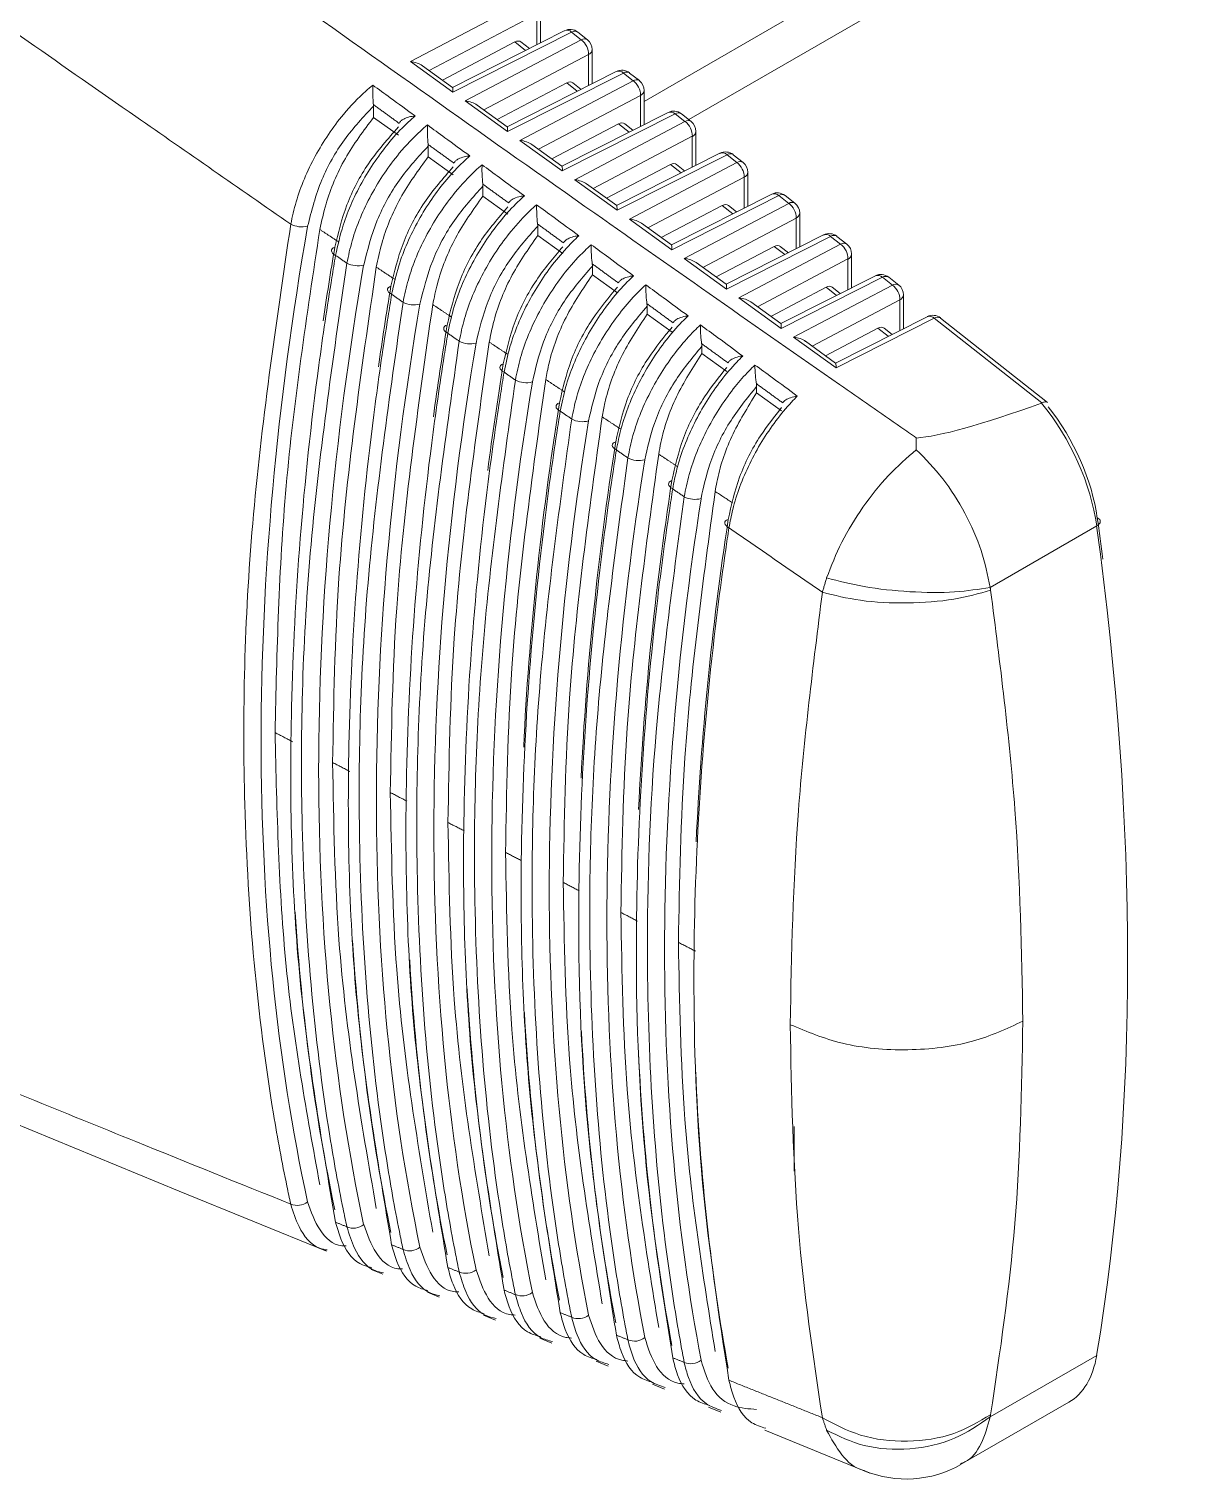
# Model space of a CAD drawing. Extents: x 11 to 120, y 2 to 94.
# Drawn here: x 25.1 to 26.034, y 13.323 to 14.484 of the extents above; entities that cross this region are included whole.
import ezdxf

# ---------------------------------------------------------------- set-up
doc = ezdxf.new("R2010")
doc.units = 0
doc.header["$MEASUREMENT"] = 0
doc.linetypes.add('SLD-Solid', pattern=[0])
doc.layers.add('OBJECT', color=7, linetype='CONTINUOUS')

msp = doc.modelspace()

# ---------------------------------------------------------------- linework, layer by layer
at = {"layer": 'OBJECT', "color": 7, "linetype": 'SLD-Solid', "lineweight": 15}
for p, q in [((25.5924, 14.4265), (28.2023, 15.9332)), ((25.6282, 14.4119), (28.1783, 15.884)), ((25.4052, 14.4583), (25.5005, 14.5085)), ((25.5064, 14.4967), (25.4202, 14.4512)), ((25.5064, 14.4718), (25.5064, 14.4967)), ((25.5093, 14.4733), (25.5093, 14.5007)), ((25.5285, 14.483), (25.4389, 14.4377)), ((25.5343, 14.4819), (25.4392, 14.4338)), ((25.5421, 14.4758), (25.5343, 14.4819)), ((25.547, 14.4758), (25.5392, 14.482)), ((25.4888, 14.4741), (25.4309, 14.4435)), ((25.4491, 14.4268), (25.5421, 14.4758)), ((25.4974, 14.4673), (25.4888, 14.4741)), ((25.5005, 14.4688), (25.4938, 14.4741)), ((25.5508, 14.4406), (25.5508, 14.468)), ((25.4392, 14.4338), (25.4052, 14.4583)), ((25.4389, 14.4377), (25.4148, 14.455)), ((25.548, 14.4639), (25.464, 14.4197)), ((25.548, 14.4391), (25.548, 14.4639)), ((25.5701, 14.4503), (25.4827, 14.4062)), ((25.5758, 14.4492), (25.4831, 14.4023)), ((25.5836, 14.443), (25.5758, 14.4492)), ((25.5886, 14.4431), (25.5808, 14.4492)), ((25.5304, 14.4413), (25.4747, 14.412)), ((25.4929, 14.3952), (25.5836, 14.443)), ((25.5389, 14.4346), (25.5304, 14.4413)), ((25.542, 14.4361), (25.5353, 14.4414)), ((25.5924, 14.4079), (25.5924, 14.4352)), ((25.3757, 14.4137), (25.3757, 14.4227)), ((25.4831, 14.4023), (25.4491, 14.4268)), ((25.4828, 14.4061), (25.4586, 14.4235)), ((25.5895, 14.4312), (25.5078, 14.3881)), ((25.5895, 14.4065), (25.5895, 14.4312)), ((25.3956, 14.3994), (25.3757, 14.4137)), ((25.5719, 14.4086), (25.5185, 14.3804)), ((25.6116, 14.4176), (25.5266, 14.3746)), ((25.6173, 14.4165), (25.5269, 14.3708)), ((25.5368, 14.3637), (25.6251, 14.4103)), ((25.5804, 14.4019), (25.5719, 14.4086)), ((25.5835, 14.4034), (25.5769, 14.4086)), ((25.6251, 14.4103), (25.6173, 14.4165)), ((25.6301, 14.4104), (25.6223, 14.4165)), ((25.631, 14.3985), (25.5517, 14.3566)), ((25.631, 14.3738), (25.631, 14.3985)), ((25.6339, 14.3752), (25.6339, 14.4025)), ((25.4195, 14.3822), (25.4195, 14.3907)), ((25.5269, 14.3708), (25.4929, 14.3952)), ((25.5266, 14.3746), (25.5025, 14.392)), ((25.4395, 14.3678), (25.4195, 14.3822)), ((25.6135, 14.3759), (25.5624, 14.3489)), ((25.6531, 14.3849), (25.5704, 14.3431)), ((25.6588, 14.3838), (25.5708, 14.3393)), ((25.5806, 14.3322), (25.6667, 14.3776)), ((25.622, 14.3692), (25.6135, 14.3759)), ((25.625, 14.3707), (25.6184, 14.3759)), ((25.6667, 14.3776), (25.6588, 14.3838)), ((25.6717, 14.3776), (25.6638, 14.3838)), ((25.5708, 14.3393), (25.5368, 14.3637)), ((25.6726, 14.3657), (25.5955, 14.3251)), ((25.6726, 14.3411), (25.6726, 14.3657)), ((25.6755, 14.3425), (25.6755, 14.3698)), ((25.4633, 14.3507), (25.4633, 14.3587)), ((25.4833, 14.3363), (25.4633, 14.3507)), ((25.5705, 14.3431), (25.5463, 14.3605)), ((25.6946, 14.3522), (25.6143, 14.3116)), ((25.7003, 14.3511), (25.6146, 14.3077)), ((25.7082, 14.3448), (25.7003, 14.3511)), ((25.7132, 14.3449), (25.7053, 14.3511)), ((25.655, 14.3431), (25.6062, 14.3174)), ((25.6244, 14.3007), (25.7082, 14.3448)), ((25.6635, 14.3365), (25.655, 14.3431)), ((25.6665, 14.338), (25.66, 14.3432)), ((25.6146, 14.3077), (25.5806, 14.3322)), ((25.6143, 14.3116), (25.5902, 14.3289)), ((25.7141, 14.333), (25.6394, 14.2936)), ((25.7141, 14.3084), (25.7141, 14.333)), ((25.717, 14.3099), (25.717, 14.337)), ((25.5072, 14.3191), (25.5072, 14.3267)), ((25.5272, 14.3048), (25.5072, 14.3191)), ((25.7361, 14.3195), (25.6581, 14.2801)), ((25.7418, 14.3184), (25.6584, 14.2762)), ((25.7498, 14.3121), (25.7418, 14.3184)), ((25.7547, 14.3122), (25.7468, 14.3184)), ((25.6966, 14.3104), (25.6501, 14.2859)), ((25.6683, 14.2691), (25.7498, 14.3121)), ((25.705, 14.3038), (25.6966, 14.3104)), ((25.708, 14.3053), (25.7015, 14.3104)), ((25.7586, 14.2772), (25.7586, 14.3043)), ((25.551, 14.2876), (25.551, 14.2946)), ((25.6584, 14.2762), (25.6244, 14.3007)), ((25.6581, 14.28), (25.634, 14.2974)), ((25.7557, 14.3003), (25.6832, 14.262)), ((25.7557, 14.2757), (25.7557, 14.3003)), ((25.571, 14.2733), (25.551, 14.2876)), ((25.7776, 14.2868), (25.702, 14.2486)), ((25.7833, 14.2857), (25.7023, 14.2447)), ((25.7913, 14.2794), (25.7833, 14.2857)), ((25.7963, 14.2794), (25.7883, 14.2857)), ((25.7023, 14.2447), (25.6683, 14.2691)), ((25.7381, 14.2777), (25.6939, 14.2543)), ((25.7121, 14.2376), (25.7913, 14.2794)), ((25.7465, 14.2711), (25.7381, 14.2777)), ((25.7495, 14.2726), (25.7431, 14.2777)), ((25.8001, 14.2445), (25.8001, 14.2716)), ((25.5949, 14.2561), (25.5949, 14.2625)), ((25.702, 14.2485), (25.6778, 14.2659)), ((25.7972, 14.2675), (25.727, 14.2305)), ((25.7972, 14.243), (25.7972, 14.2675)), ((25.6148, 14.2417), (25.5949, 14.2561)), ((25.8191, 14.2541), (25.7458, 14.217)), ((25.8248, 14.253), (25.7461, 14.2132)), ((25.8248, 14.253), (25.911, 14.1851)), ((25.9156, 14.1854), (25.8298, 14.253)), ((25.7461, 14.2132), (25.7121, 14.2376)), ((25.7458, 14.217), (25.7217, 14.2344)), ((25.7797, 14.2449), (25.7377, 14.2228)), ((25.788, 14.2384), (25.7797, 14.2449)), ((25.791, 14.2399), (25.7846, 14.245)), ((25.6387, 14.2246), (25.6387, 14.2304)), ((25.6587, 14.2102), (25.6387, 14.2246)), ((25.6825, 14.193), (25.6825, 14.1982)), ((25.7025, 14.1787), (25.6825, 14.193)), ((25.8696, 14.0373), (25.9549, 14.0865)), ((25.7127, 13.5698), (25.7127, 13.6057)), ((25.3737, 13.4913), (25.3832, 13.4874)), ((25.4188, 13.4729), (25.4283, 13.469)), ((25.4638, 13.4545), (25.4734, 13.4506)), ((25.5089, 13.4361), (25.5185, 13.4322)), ((25.8696, 13.3731), (25.9549, 13.4223)), ((25.554, 13.4177), (25.5636, 13.4138)), ((25.599, 13.3993), (25.6087, 13.3954)), ((25.6441, 13.3809), (25.6538, 13.377)), ((25.8459, 13.3349), (25.9325, 13.3849)), ((25.6892, 13.3625), (25.7733, 13.3282))]:
    msp.add_line(p, q, dxfattribs=at)
at = {"layer": 'OBJECT', "color": 7, "linetype": 'SLD-Solid', "lineweight": 15, "flags": 128}
for points in [[(25.3447, 14.3097), (25.3434, 14.3092), (25.3425, 14.3085), (25.342, 14.3077), (25.3419, 14.3068), (25.3422, 14.3059), (25.3429, 14.305), (25.3439, 14.304), (25.3453, 14.3032)], [(25.3896, 14.2786), (25.3884, 14.278), (25.3875, 14.2773), (25.387, 14.2765), (25.3869, 14.2756), (25.3872, 14.2747), (25.3878, 14.2738), (25.3889, 14.2729), (25.3902, 14.272)], [(25.4346, 14.2474), (25.4334, 14.2469), (25.4325, 14.2462), (25.432, 14.2454), (25.4319, 14.2445), (25.4321, 14.2435), (25.4328, 14.2426), (25.4338, 14.2417), (25.4352, 14.2408)], [(25.4796, 14.2163), (25.4784, 14.2157), (25.4775, 14.215), (25.477, 14.2142), (25.4768, 14.2133), (25.4771, 14.2124), (25.4778, 14.2114), (25.4788, 14.2105), (25.4802, 14.2097)], [(25.5246, 14.1851), (25.5234, 14.1846), (25.5225, 14.1839), (25.522, 14.183), (25.5219, 14.1821), (25.5221, 14.1812), (25.5228, 14.1803), (25.5238, 14.1793), (25.5252, 14.1785)], [(25.5697, 14.154), (25.5684, 14.1534), (25.5675, 14.1527), (25.567, 14.1519), (25.5669, 14.151), (25.5672, 14.1501), (25.5678, 14.1491), (25.5689, 14.1482), (25.5702, 14.1474)], [(25.6147, 14.1229), (25.6135, 14.1223), (25.6126, 14.1216), (25.6121, 14.1208), (25.6119, 14.1199), (25.6122, 14.1189), (25.6129, 14.118), (25.6139, 14.1171), (25.6153, 14.1162)], [(25.6598, 14.0918), (25.6585, 14.0912), (25.6576, 14.0905), (25.6571, 14.0897), (25.657, 14.0887), (25.6573, 14.0878), (25.658, 14.0868), (25.659, 14.0859), (25.6603, 14.0851)], [(25.9549, 14.0865), (25.9561, 14.0873), (25.957, 14.0881), (25.9576, 14.089), (25.9578, 14.0899), (25.9577, 14.0908), (25.9573, 14.0916), (25.9565, 14.0923), (25.9553, 14.0929)], [(25.0348, 13.6301), (25.2199, 13.554), (25.3381, 13.5058)]]:
    msp.add_lwpolyline(points, dxfattribs=at)
at = {"layer": 'OBJECT', "color": 7, "linetype": 'SLD-Solid', "lineweight": 15}
for centre, radius, start, end in [((25.5331, 14.4741), 0.01, 51.7639, 116.8224), ((25.5306, 14.4781), 0.00536, 45.9453, 112.1026), ((25.5368, 14.4781), 0.00458, 57.7608, 123.2651), ((25.5446, 14.472), 0.00458, 57.7608, 123.2651), ((25.5331, 14.4639), 0.0149, 359.9835, 52.9423), ((25.5408, 14.468), 0.01, 0, 51.7639), ((25.5459, 14.4684), 0.00492, 294.4019, 354.9494), ((25.5746, 14.4414), 0.01, 51.7639, 116.8224), ((25.5721, 14.4454), 0.00536, 45.9453, 112.1026), ((25.5783, 14.4454), 0.00458, 57.7608, 123.2651), ((25.5861, 14.4392), 0.00458, 57.7608, 123.2651), ((25.5824, 14.4352), 0.01, 0, 51.7639), ((25.5747, 14.4312), 0.0149, 359.9835, 52.9423), ((25.5875, 14.4357), 0.00492, 294.4019, 354.9494), ((25.6161, 14.4087), 0.01, 51.7639, 116.8224), ((25.6136, 14.4126), 0.00536, 45.9453, 112.1026), ((25.6198, 14.4127), 0.00458, 57.7608, 123.2651), ((25.6277, 14.4065), 0.00458, 57.7608, 123.2651), ((25.6162, 14.3985), 0.0149, 359.9835, 52.9423), ((25.6239, 14.4025), 0.01, 0, 51.7639), ((25.629, 14.4029), 0.00492, 294.4019, 354.9494), ((25.6576, 14.376), 0.01, 51.7639, 116.8224), ((25.6551, 14.3799), 0.00536, 45.9453, 112.1026), ((25.6613, 14.38), 0.00458, 57.7608, 123.2651), ((25.6692, 14.3737), 0.00458, 57.7608, 123.2651), ((25.6577, 14.3657), 0.0149, 359.9835, 52.9423), ((25.6655, 14.3698), 0.01, 0, 51.7639), ((25.6706, 14.3702), 0.00492, 294.4019, 354.9494), ((25.6991, 14.3433), 0.01, 51.7639, 116.8224), ((25.6966, 14.3472), 0.00536, 45.9453, 112.1026), ((25.7028, 14.3473), 0.00458, 57.7608, 123.2651), ((25.7108, 14.341), 0.00458, 57.7608, 123.2651), ((25.6993, 14.333), 0.0149, 359.9835, 52.9423), ((25.707, 14.337), 0.01, 0, 51.7639), ((25.3184, 14.3455), 0.0195, 242.4825, 283.3553), ((25.7121, 14.3375), 0.00492, 294.4019, 354.9494), ((25.7406, 14.3106), 0.01, 51.7639, 116.8224), ((25.7381, 14.3145), 0.00536, 45.9453, 112.1026), ((25.7443, 14.3146), 0.00458, 57.7608, 123.2651), ((25.7523, 14.3083), 0.00458, 57.7608, 123.2651), ((25.7408, 14.3003), 0.0149, 359.9835, 52.9423), ((25.7486, 14.3043), 0.01, 0, 51.7639), ((25.7537, 14.3047), 0.00492, 294.4019, 354.9494), ((25.3633, 14.3142), 0.0194, 242.5107, 283.58), ((25.7821, 14.2779), 0.01, 51.7639, 116.8224), ((25.7796, 14.2818), 0.00536, 45.9453, 112.1026), ((25.7858, 14.2818), 0.00458, 57.7608, 123.2651), ((25.7938, 14.2755), 0.00458, 57.7608, 123.2651), ((25.7824, 14.2675), 0.0149, 359.9835, 52.9423), ((25.7901, 14.2716), 0.01, 0, 51.7639), ((25.7952, 14.272), 0.00492, 294.4019, 354.9494), ((25.4082, 14.2829), 0.0194, 242.5392, 283.8047), ((25.8236, 14.2452), 0.01, 51.7639, 116.8224), ((25.8211, 14.2489), 0.00551, 46.9736, 111.0744), ((25.8273, 14.249), 0.00473, 58.9335, 122.0923), ((25.4532, 14.2516), 0.0193, 242.5678, 284.0295), ((25.4981, 14.2204), 0.0192, 242.5966, 284.2544), ((25.5431, 14.1891), 0.0191, 242.6256, 284.4794), ((25.5881, 14.1579), 0.019, 242.6548, 284.7044), ((25.6332, 14.1267), 0.0189, 242.6842, 284.9295), ((25.3146, 13.5557), 0.0132, 246.6366, 308.8031), ((25.3596, 13.5375), 0.0133, 246.6047, 308.6311), ((25.4046, 13.5194), 0.0133, 246.5725, 308.4584), ((25.4496, 13.5014), 0.0133, 246.5403, 308.285), ((25.4946, 13.4833), 0.0133, 246.5079, 308.1108), ((25.5397, 13.4652), 0.0134, 246.4753, 307.9358), ((25.5848, 13.4472), 0.0134, 246.4427, 307.7601), ((25.6299, 13.4291), 0.0134, 246.4098, 307.5836), ((25.8024, 13.4117), 0.0883, 247.7532, 299.7061)]:
    msp.add_arc(centre, radius, start, end, dxfattribs=at)
for centre, major_axis, ratio, start_param, end_param in [((25.4884, 14.4656), (0.00494, 0.00879), 0.568104, 6.194257, 7.004066), ((25.404, 14.4505), (0.0141, -0.001), 0.559485, 0.734923, 1.521949), ((25.438, 14.426), (0.0009, 0.0117), 0.071971, 5.452479, 6.239505), ((25.53, 14.4329), (0.00494, 0.00879), 0.568104, 6.194257, 7.004066), ((25.4478, 14.419), (0.0141, -0.001), 0.559485, 0.734923, 1.521949), ((25.5715, 14.4001), (0.00494, 0.00879), 0.568104, 6.194257, 7.004066), ((25.4818, 14.3945), (0.0009, 0.0117), 0.071971, 5.452479, 6.239505), ((25.4917, 14.3874), (0.0141, -0.001), 0.559485, 0.734923, 1.521949), ((25.5257, 14.363), (0.0009, 0.0117), 0.071971, 5.452479, 6.239505), ((25.6131, 14.3674), (0.00494, 0.00879), 0.568104, 6.194257, 7.004066), ((25.5355, 14.3559), (0.0141, -0.001), 0.559485, 0.734923, 1.521949), ((25.5695, 14.3315), (0.0009, 0.0117), 0.071971, 5.452479, 6.239505), ((25.6546, 14.3347), (0.00494, 0.00879), 0.568104, 6.194257, 7.004066), ((25.5794, 14.3244), (0.0141, -0.001), 0.559485, 0.734923, 1.521949), ((26.8674, 14.8121), (1.1233, 1.9121), 0.582398, 2.143158, 2.577949), ((26.863, 14.8163), (1.094, 1.9283), 0.572321, 2.13731, 2.167496), ((25.6134, 14.2999), (0.0009, 0.0117), 0.071971, 5.452479, 6.239505), ((25.6962, 14.3019), (0.00494, 0.00879), 0.568104, 6.194257, 7.004066), ((26.9112, 14.7868), (1.1217, 1.9093), 0.582398, 2.146521, 2.574586), ((25.6232, 14.2929), (0.0141, -0.001), 0.559485, 0.734923, 1.521949), ((26.9068, 14.791), (1.0924, 1.9255), 0.572321, 2.140675, 2.173857), ((25.6572, 14.2684), (0.0009, 0.0117), 0.071971, 5.452479, 6.239505), ((25.667, 14.2613), (0.0141, -0.001), 0.559485, 0.734923, 1.521949), ((25.7377, 14.2692), (0.00494, 0.00879), 0.568104, 6.194257, 7.004066), ((26.9551, 14.7615), (1.12, 1.9065), 0.582398, 2.149892, 2.571215), ((26.9507, 14.7657), (1.0908, 1.9226), 0.572321, 2.144048, 2.18183), ((25.701, 14.2369), (0.0009, 0.0117), 0.071971, 5.452479, 6.239505), ((25.7792, 14.2365), (0.00494, 0.00879), 0.568104, 6.194257, 7.004066), ((25.7109, 14.2298), (0.0141, -0.001), 0.559485, 0.734923, 1.521949), ((26.9989, 14.7362), (1.1184, 1.9037), 0.582398, 2.153271, 2.567836), ((26.9945, 14.7404), (1.0892, 1.9198), 0.572321, 2.147429, 2.191507), ((25.7449, 14.2054), (0.0009, 0.0117), 0.071971, 5.452479, 6.239505), ((27.0428, 14.7109), (1.1167, 1.9009), 0.582398, 2.156658, 2.564449), ((27.0384, 14.7151), (1.0876, 1.917), 0.572321, 2.150818, 2.29594), ((27.4053, 15.0024), (1.6104, 0.8416), 0.051024, 3.256373, 3.497487), ((25.8755, 14.1193), (-0.0558, 0.1063), 0.548821, 4.130778, 5.067399), ((25.8829, 14.1231), (-0.0508, 0.0976), 0.546171, 4.132561, 5.054095), ((27.0866, 14.6856), (1.1151, 1.898), 0.582398, 2.160053, 2.561054), ((27.0822, 14.6898), (1.086, 1.9142), 0.572321, 2.154215, 2.296337), ((27.1305, 14.6603), (1.1135, 1.8952), 0.582398, 2.163457, 2.55765), ((27.126, 14.6645), (1.0844, 1.9113), 0.572321, 2.15762, 2.296908), ((27.1743, 14.6349), (1.1118, 1.8924), 0.582398, 2.166868, 2.554239), ((27.1699, 14.6391), (1.0828, 1.9085), 0.572321, 2.161034, 2.297801), ((24.4723, 14.7052), (-1.0403, 1.9967), 0.546312, 3.768959, 4.132467), ((24.4798, 14.7091), (-1.0353, 1.9881), 0.546171, 4.115838, 4.132561), ((26.863, 14.8163), (1.094, 1.9283), 0.572321, 2.422794, 2.566341), ((26.9068, 14.791), (1.0924, 1.9255), 0.572321, 2.422248, 2.562976), ((26.9507, 14.7657), (1.0908, 1.9226), 0.572321, 2.417411, 2.559603), ((26.9945, 14.7404), (1.0892, 1.9198), 0.572321, 2.415917, 2.556222), ((27.0384, 14.7151), (1.0876, 1.917), 0.572321, 2.414283, 2.552833), ((27.0822, 14.6898), (1.086, 1.9142), 0.572321, 2.409439, 2.549436), ((27.126, 14.6645), (1.0844, 1.9113), 0.572321, 2.405364, 2.546031), ((27.1699, 14.6391), (1.0828, 1.9085), 0.572321, 2.400761, 2.542617), ((25.8755, 13.4905), (-0.0558, 0.1063), 0.548821, 3.163545, 3.76727)]:
    msp.add_ellipse(centre, major_axis=major_axis, ratio=ratio, start_param=start_param, end_param=end_param, dxfattribs=at)
for points, knots in [([(25.0131, 14.5343), (25.0705, 14.4943), (25.1691, 14.4256), (25.268, 14.3569), (25.3094, 14.3281)], [0, 0, 0, 0, 0.581449, 1, 1, 1, 1]), ([(25.8104, 14.157), (25.8063, 14.1598), (25.7858, 14.1741), (25.6998, 14.234), (25.5345, 14.3494), (25.3871, 14.4541), (25.3044, 14.5128)], [0, 0, 0, 0, 0.024148, 0.120739, 0.507103, 1, 1, 1, 1]), ([(25.3094, 14.3281), (25.3107, 14.3341), (25.3146, 14.3521), (25.3279, 14.3833), (25.3483, 14.4135), (25.3651, 14.4311), (25.3732, 14.438), (25.3751, 14.4395)], [0, 0, 0, 0, 0.147376, 0.444496, 0.741154, 0.940222, 1, 1, 1, 1]), ([(25.3751, 14.4395), (25.3798, 14.4361), (25.3911, 14.4279), (25.4024, 14.4196), (25.409, 14.4148)], [0, 0, 0, 0, 0.412557, 1, 1, 1, 1]), ([(25.3756, 14.4239), (25.3755, 14.4249), (25.3753, 14.4271), (25.3751, 14.4315), (25.375, 14.4358), (25.3751, 14.4384), (25.3751, 14.4395), (25.3751, 14.4395)], [0, 0, 0, 0, 0.192792, 0.429646, 0.749305, 0.992256, 1, 1, 1, 1]), ([(25.3757, 14.4227), (25.3676, 14.4141), (25.3515, 14.397), (25.332, 14.3625), (25.3261, 14.3389), (25.3229, 14.3265)], [0, 0, 0, 0, 0.320862, 0.641681, 1, 1, 1, 1]), ([(25.3756, 14.4239), (25.3756, 14.4239), (25.3756, 14.4235), (25.3756, 14.4231), (25.3757, 14.4227)], [0, 0, 0, 0, 0.020265, 1, 1, 1, 1]), ([(25.3757, 14.4137), (25.3677, 14.403), (25.3518, 14.3817), (25.3382, 14.3495), (25.3342, 14.3307), (25.3327, 14.3239)], [0, 0, 0, 0, 0.390004, 0.779955, 1, 1, 1, 1]), ([(25.409, 14.4148), (25.4072, 14.4132), (25.4008, 14.4076), (25.3859, 14.3919), (25.3665, 14.3642), (25.3515, 14.3312), (25.3471, 14.3112), (25.3453, 14.3032)], [0, 0, 0, 0, 0.059553, 0.208066, 0.505163, 0.802607, 1, 1, 1, 1]), ([(25.409, 14.4148), (25.409, 14.4148), (25.4073, 14.4147), (25.4041, 14.4141), (25.4002, 14.4127), (25.3974, 14.4109), (25.3966, 14.4096), (25.3962, 14.4089)], [0, 0, 0, 0, 0.007977, 0.2991, 0.602917, 0.800702, 1, 1, 1, 1]), ([(25.3447, 14.3097), (25.3474, 14.321), (25.3528, 14.3436), (25.3709, 14.3783), (25.3873, 14.3966), (25.3956, 14.406)], [0, 0, 0, 0, 0.327832, 0.655734, 1, 1, 1, 1]), ([(25.3543, 14.2969), (25.3556, 14.3029), (25.3595, 14.3209), (25.3727, 14.3521), (25.3928, 14.382), (25.4092, 14.3993), (25.417, 14.406), (25.4188, 14.4076)], [0, 0, 0, 0, 0.148954, 0.449261, 0.7491, 0.940502, 1, 1, 1, 1]), ([(25.4188, 14.4076), (25.4235, 14.4042), (25.4348, 14.396), (25.4461, 14.3877), (25.4528, 14.3828)], [0, 0, 0, 0, 0.412528, 1, 1, 1, 1]), ([(25.4194, 14.392), (25.4193, 14.3931), (25.4191, 14.3954), (25.4189, 14.3998), (25.4188, 14.404), (25.4188, 14.4066), (25.4188, 14.4076), (25.4188, 14.4076)], [0, 0, 0, 0, 0.197188, 0.440796, 0.768919, 0.992188, 1, 1, 1, 1]), ([(25.4195, 14.3907), (25.4115, 14.3821), (25.3955, 14.3647), (25.3766, 14.3304), (25.3708, 14.3073), (25.3679, 14.2953)], [0, 0, 0, 0, 0.324747, 0.649448, 1, 1, 1, 1]), ([(25.4194, 14.392), (25.4194, 14.392), (25.4195, 14.3916), (25.4195, 14.3911), (25.4195, 14.3907)], [0, 0, 0, 0, 0.098577, 1, 1, 1, 1]), ([(25.4195, 14.3822), (25.4116, 14.3714), (25.3959, 14.3498), (25.383, 14.3181), (25.3792, 14.3), (25.3779, 14.2938)], [0, 0, 0, 0, 0.397554, 0.795054, 1, 1, 1, 1]), ([(25.3896, 14.2786), (25.3923, 14.2898), (25.3977, 14.3124), (25.4155, 14.3468), (25.4315, 14.3649), (25.4395, 14.374)], [0, 0, 0, 0, 0.331872, 0.663815, 1, 1, 1, 1]), ([(25.4528, 14.3828), (25.451, 14.3812), (25.4446, 14.3755), (25.4298, 14.3597), (25.4107, 14.3318), (25.3962, 14.2992), (25.3919, 14.2796), (25.3902, 14.272)], [0, 0, 0, 0, 0.059276, 0.209421, 0.509831, 0.810598, 1, 1, 1, 1]), ([(25.3993, 14.2657), (25.4006, 14.2717), (25.4044, 14.2897), (25.4176, 14.3209), (25.4374, 14.3504), (25.4534, 14.3676), (25.4608, 14.3741), (25.4626, 14.3757)], [0, 0, 0, 0, 0.150605, 0.454244, 0.75741, 0.940779, 1, 1, 1, 1]), ([(25.4528, 14.3828), (25.4527, 14.3828), (25.4512, 14.3827), (25.448, 14.3822), (25.4442, 14.3808), (25.4413, 14.379), (25.4405, 14.3777), (25.44, 14.3771)], [0, 0, 0, 0, 0.00806, 0.282725, 0.593802, 0.796123, 1, 1, 1, 1]), ([(25.4626, 14.3757), (25.4672, 14.3723), (25.4785, 14.364), (25.4898, 14.3557), (25.4965, 14.3509)], [0, 0, 0, 0, 0.412497, 1, 1, 1, 1]), ([(25.4632, 14.3602), (25.4631, 14.3612), (25.4629, 14.3636), (25.4626, 14.3681), (25.4625, 14.3722), (25.4626, 14.3747), (25.4626, 14.3756), (25.4626, 14.3757)], [0, 0, 0, 0, 0.201835, 0.452547, 0.789382, 0.992117, 1, 1, 1, 1]), ([(25.4633, 14.3587), (25.4554, 14.3499), (25.4395, 14.3323), (25.4212, 14.2984), (25.4157, 14.2757), (25.4128, 14.2641)], [0, 0, 0, 0, 0.328834, 0.657619, 1, 1, 1, 1]), ([(25.4633, 14.3507), (25.4556, 14.3398), (25.44, 14.3179), (25.4278, 14.2868), (25.4243, 14.2693), (25.4231, 14.2638)], [0, 0, 0, 0, 0.405542, 0.811028, 1, 1, 1, 1]), ([(25.4965, 14.3509), (25.4947, 14.3493), (25.4885, 14.3435), (25.4738, 14.3275), (25.4548, 14.2994), (25.4408, 14.2671), (25.4367, 14.248), (25.4352, 14.2408)], [0, 0, 0, 0, 0.059002, 0.210856, 0.514734, 0.81898, 1, 1, 1, 1]), ([(25.4632, 14.3602), (25.4633, 14.3601), (25.4633, 14.3596), (25.4633, 14.3591), (25.4633, 14.3587)], [0, 0, 0, 0, 0.162033, 1, 1, 1, 1]), ([(25.4965, 14.3509), (25.4964, 14.3509), (25.4953, 14.3508), (25.4925, 14.3504), (25.4886, 14.3491), (25.4853, 14.3472), (25.4844, 14.3458), (25.4839, 14.3452)], [0, 0, 0, 0, 0.00815, 0.206907, 0.537753, 0.791262, 1, 1, 1, 1]), ([(25.4346, 14.2474), (25.4373, 14.2587), (25.4426, 14.2812), (25.4601, 14.3152), (25.4757, 14.3331), (25.4833, 14.342)], [0, 0, 0, 0, 0.336123, 0.672318, 1, 1, 1, 1]), ([(25.4443, 14.2345), (25.4456, 14.2405), (25.4494, 14.2585), (25.4625, 14.2897), (25.4819, 14.3189), (25.4975, 14.3358), (25.5045, 14.3421), (25.5063, 14.3437)], [0, 0, 0, 0, 0.152333, 0.459461, 0.766109, 0.941054, 1, 1, 1, 1]), ([(25.5063, 14.3437), (25.511, 14.3403), (25.5223, 14.332), (25.5336, 14.3237), (25.5402, 14.3189)], [0, 0, 0, 0, 0.412464, 1, 1, 1, 1]), ([(25.5071, 14.3283), (25.5069, 14.3294), (25.5067, 14.3318), (25.5064, 14.3363), (25.5063, 14.3404), (25.5063, 14.3428), (25.5063, 14.3437), (25.5063, 14.3437)], [0, 0, 0, 0, 0.206748, 0.464933, 0.810722, 0.992044, 1, 1, 1, 1]), ([(25.3094, 13.5435), (25.3083, 13.5483), (25.3033, 13.572), (25.2844, 13.6738), (25.2686, 13.8475), (25.274, 14.0876), (25.2975, 14.2475), (25.3094, 14.3281)], [0, 0, 0, 0, 0.020664, 0.10333, 0.434805, 0.715264, 1, 1, 1, 1]), ([(25.5071, 14.3283), (25.5071, 14.3282), (25.5072, 14.3277), (25.5072, 14.3271), (25.5072, 14.3267)], [0, 0, 0, 0, 0.214161, 1, 1, 1, 1]), ([(25.2968, 13.9211), (25.2983, 13.9863), (25.3013, 14.1166), (25.3222, 14.2549), (25.3327, 14.3239)], [0, 0, 0, 0, 0.500491, 1, 1, 1, 1]), ([(25.5072, 14.3267), (25.4993, 14.3178), (25.4835, 14.3), (25.4658, 14.2663), (25.4605, 14.2441), (25.4578, 14.2329)], [0, 0, 0, 0, 0.333137, 0.666224, 1, 1, 1, 1]), ([(25.5072, 14.3191), (25.4995, 14.3081), (25.4842, 14.2861), (25.4727, 14.2556), (25.4693, 14.2387), (25.4684, 14.2337)], [0, 0, 0, 0, 0.414011, 0.827964, 1, 1, 1, 1]), ([(25.5402, 14.3189), (25.5385, 14.3173), (25.5323, 14.3114), (25.5177, 14.2952), (25.499, 14.2669), (25.4855, 14.235), (25.4816, 14.2164), (25.4802, 14.2097)], [0, 0, 0, 0, 0.058731, 0.212374, 0.519887, 0.827777, 1, 1, 1, 1]), ([(25.5402, 14.3189), (25.5402, 14.3189), (25.5392, 14.3188), (25.5364, 14.3184), (25.5326, 14.3172), (25.5293, 14.3153), (25.5283, 14.3139), (25.5278, 14.3132)], [0, 0, 0, 0, 0.008242, 0.187016, 0.525647, 0.786187, 1, 1, 1, 1]), ([(25.4796, 14.2163), (25.4822, 14.2275), (25.4875, 14.2501), (25.5047, 14.2836), (25.5199, 14.3013), (25.5272, 14.3099)], [0, 0, 0, 0, 0.340601, 0.681276, 1, 1, 1, 1]), ([(25.4893, 14.2033), (25.4906, 14.2093), (25.4943, 14.2273), (25.5073, 14.2585), (25.5265, 14.2874), (25.5416, 14.304), (25.5483, 14.3101), (25.55, 14.3117)], [0, 0, 0, 0, 0.154143, 0.464926, 0.775223, 0.941326, 1, 1, 1, 1]), ([(25.55, 14.3117), (25.5547, 14.3083), (25.566, 14.3), (25.5773, 14.2917), (25.5839, 14.2868)], [0, 0, 0, 0, 0.41243, 1, 1, 1, 1]), ([(25.5509, 14.2964), (25.5508, 14.2975), (25.5504, 14.2999), (25.5501, 14.3046), (25.55, 14.3086), (25.55, 14.3109), (25.55, 14.3116), (25.55, 14.3117)], [0, 0, 0, 0, 0.211945, 0.477991, 0.832968, 0.991967, 1, 1, 1, 1]), ([(25.3453, 14.3032), (25.3443, 14.2973), (25.3394, 14.2678), (25.3211, 14.1445), (25.3062, 13.9547), (25.3117, 13.7246), (25.334, 13.5945), (25.3453, 13.529)], [0, 0, 0, 0, 0.020946, 0.104745, 0.440757, 0.718361, 1, 1, 1, 1]), ([(25.3543, 13.5254), (25.3533, 13.5301), (25.3483, 13.5539), (25.3298, 13.656), (25.3147, 13.828), (25.3204, 14.0637), (25.343, 14.2188), (25.3543, 14.2969)], [0, 0, 0, 0, 0.021019, 0.105105, 0.442277, 0.719147, 1, 1, 1, 1]), ([(25.3429, 13.8971), (25.3438, 13.9459), (25.346, 14.0739), (25.3657, 14.2098), (25.3779, 14.2938)], [0, 0, 0, 0, 0.38188, 1, 1, 1, 1]), ([(25.551, 14.2946), (25.5432, 14.2856), (25.5275, 14.2676), (25.5104, 14.2342), (25.5054, 14.2124), (25.5029, 14.2018)], [0, 0, 0, 0, 0.337675, 0.675297, 1, 1, 1, 1]), ([(25.5509, 14.2964), (25.5509, 14.2963), (25.551, 14.2957), (25.551, 14.2951), (25.551, 14.2946)], [0, 0, 0, 0, 0.25744, 1, 1, 1, 1]), ([(25.551, 14.2876), (25.5435, 14.2765), (25.5284, 14.2542), (25.5175, 14.2244), (25.5144, 14.2081), (25.5136, 14.2038)], [0, 0, 0, 0, 0.423011, 0.845963, 1, 1, 1, 1]), ([(25.5839, 14.2868), (25.5823, 14.2852), (25.5761, 14.2793), (25.5617, 14.2629), (25.5432, 14.2344), (25.5302, 14.203), (25.5265, 14.1848), (25.5252, 14.1785)], [0, 0, 0, 0, 0.058463, 0.213983, 0.525307, 0.837021, 1, 1, 1, 1]), ([(25.5839, 14.2868), (25.5839, 14.2868), (25.583, 14.2867), (25.5804, 14.2863), (25.5766, 14.2852), (25.5732, 14.2833), (25.5722, 14.2819), (25.5717, 14.2812)], [0, 0, 0, 0, 0.008339, 0.166404, 0.51297, 0.780848, 1, 1, 1, 1]), ([(25.3902, 14.272), (25.3893, 14.2661), (25.3844, 14.2367), (25.3665, 14.1135), (25.3523, 13.9262), (25.3581, 13.7008), (25.3795, 13.5745), (25.3902, 13.5109)], [0, 0, 0, 0, 0.021311, 0.106567, 0.448429, 0.72234, 1, 1, 1, 1]), ([(25.5246, 14.1851), (25.5272, 14.1964), (25.5324, 14.2189), (25.5494, 14.252), (25.5641, 14.2695), (25.571, 14.2778)], [0, 0, 0, 0, 0.345325, 0.690725, 1, 1, 1, 1]), ([(25.5344, 14.1722), (25.5356, 14.1781), (25.5393, 14.1961), (25.5522, 14.2273), (25.5711, 14.2558), (25.5858, 14.2722), (25.5921, 14.278), (25.5938, 14.2796)], [0, 0, 0, 0, 0.156042, 0.470658, 0.784781, 0.941595, 1, 1, 1, 1]), ([(25.5938, 14.2796), (25.5984, 14.2762), (25.6097, 14.2679), (25.621, 14.2596), (25.6277, 14.2547)], [0, 0, 0, 0, 0.412394, 1, 1, 1, 1]), ([(25.5947, 14.2645), (25.5946, 14.2656), (25.5942, 14.2681), (25.5939, 14.2728), (25.5938, 14.2767), (25.5938, 14.279), (25.5938, 14.2796), (25.5938, 14.2796)], [0, 0, 0, 0, 0.217446, 0.491759, 0.85615, 0.991886, 1, 1, 1, 1]), ([(25.3993, 13.5073), (25.3983, 13.512), (25.3934, 13.5359), (25.3752, 13.6382), (25.3609, 13.8086), (25.3669, 14.0399), (25.3885, 14.1901), (25.3993, 14.2657)], [0, 0, 0, 0, 0.021386, 0.106942, 0.450006, 0.723153, 1, 1, 1, 1]), ([(25.3891, 13.8731), (25.39, 13.9219), (25.3922, 14.0479), (25.4114, 14.1818), (25.4231, 14.2638)], [0, 0, 0, 0, 0.387367, 1, 1, 1, 1]), ([(25.5949, 14.2625), (25.5871, 14.2534), (25.5716, 14.2351), (25.5551, 14.2021), (25.5502, 14.1808), (25.5479, 14.1706)], [0, 0, 0, 0, 0.342466, 0.684876, 1, 1, 1, 1]), ([(25.5947, 14.2645), (25.5947, 14.2643), (25.5948, 14.2636), (25.5948, 14.263), (25.5949, 14.2625)], [0, 0, 0, 0, 0.293665, 1, 1, 1, 1]), ([(25.5949, 14.2561), (25.5874, 14.2448), (25.5726, 14.2224), (25.5624, 14.1932), (25.5595, 14.1776), (25.5588, 14.1739)], [0, 0, 0, 0, 0.432601, 0.86514, 1, 1, 1, 1]), ([(25.5697, 14.154), (25.5722, 14.1653), (25.5773, 14.1878), (25.594, 14.2204), (25.6083, 14.2377), (25.6148, 14.2457)], [0, 0, 0, 0, 0.350315, 0.700707, 1, 1, 1, 1]), ([(25.6277, 14.2547), (25.626, 14.2531), (25.6199, 14.2472), (25.6056, 14.2306), (25.5874, 14.2019), (25.5749, 14.1709), (25.5714, 14.1532), (25.5702, 14.1474)], [0, 0, 0, 0, 0.058198, 0.215687, 0.531014, 0.846742, 1, 1, 1, 1]), ([(25.5794, 14.141), (25.5806, 14.147), (25.5843, 14.1649), (25.5972, 14.1961), (25.6157, 14.2243), (25.63, 14.2403), (25.6358, 14.2459), (25.6375, 14.2475)], [0, 0, 0, 0, 0.158035, 0.476676, 0.794816, 0.941861, 1, 1, 1, 1]), ([(25.6277, 14.2547), (25.6276, 14.2547), (25.6269, 14.2547), (25.6243, 14.2543), (25.6206, 14.2532), (25.6172, 14.2513), (25.6161, 14.2499), (25.6156, 14.2492)], [0, 0, 0, 0, 0.00844, 0.145047, 0.499694, 0.77523, 1, 1, 1, 1]), ([(25.6375, 14.2475), (25.6422, 14.2441), (25.6535, 14.2358), (25.6648, 14.2275), (25.6714, 14.2226)], [0, 0, 0, 0, 0.412356, 1, 1, 1, 1]), ([(25.6385, 14.2325), (25.6384, 14.2336), (25.638, 14.2362), (25.6376, 14.241), (25.6375, 14.2448), (25.6375, 14.247), (25.6375, 14.2475), (25.6375, 14.2475)], [0, 0, 0, 0, 0.223273, 0.506281, 0.880299, 0.991802, 1, 1, 1, 1]), ([(25.4352, 14.2408), (25.4342, 14.2349), (25.4295, 14.2055), (25.4119, 14.0824), (25.3984, 13.8977), (25.4045, 13.677), (25.4249, 13.5545), (25.4352, 13.4928)], [0, 0, 0, 0, 0.021688, 0.108454, 0.456371, 0.726448, 1, 1, 1, 1]), ([(25.4443, 13.4891), (25.4433, 13.4939), (25.4385, 13.5178), (25.4206, 13.6204), (25.407, 13.7891), (25.4133, 14.0161), (25.4339, 14.1614), (25.4443, 14.2345)], [0, 0, 0, 0, 0.021766, 0.108843, 0.458007, 0.72729, 1, 1, 1, 1]), ([(25.4353, 13.8491), (25.4361, 13.8979), (25.4383, 14.022), (25.457, 14.1538), (25.4684, 14.2337)], [0, 0, 0, 0, 0.393082, 1, 1, 1, 1]), ([(25.6387, 14.2304), (25.631, 14.2211), (25.6156, 14.2026), (25.5998, 14.1699), (25.5951, 14.1492), (25.593, 14.1395)], [0, 0, 0, 0, 0.347531, 0.695003, 1, 1, 1, 1]), ([(25.6387, 14.2246), (25.6314, 14.2132), (25.6168, 14.1905), (25.6073, 14.162), (25.6046, 14.1471), (25.6041, 14.144)], [0, 0, 0, 0, 0.442846, 0.885629, 1, 1, 1, 1]), ([(25.6714, 14.2226), (25.6698, 14.221), (25.6638, 14.215), (25.6496, 14.1983), (25.6316, 14.1694), (25.6197, 14.1388), (25.6163, 14.1215), (25.6153, 14.1162)], [0, 0, 0, 0, 0.057936, 0.217495, 0.537029, 0.856977, 1, 1, 1, 1]), ([(25.6385, 14.2325), (25.6386, 14.2323), (25.6387, 14.2316), (25.6387, 14.2309), (25.6387, 14.2304)], [0, 0, 0, 0, 0.324163, 1, 1, 1, 1]), ([(25.6714, 14.2226), (25.6714, 14.2226), (25.6707, 14.2226), (25.6683, 14.2222), (25.6647, 14.2211), (25.6611, 14.2193), (25.66, 14.2178), (25.6595, 14.2172)], [0, 0, 0, 0, 0.008547, 0.122921, 0.485786, 0.769314, 1, 1, 1, 1]), ([(25.6147, 14.1229), (25.6172, 14.1341), (25.6223, 14.1567), (25.6387, 14.1888), (25.6525, 14.2059), (25.6587, 14.2135)], [0, 0, 0, 0, 0.355595, 0.711266, 1, 1, 1, 1]), ([(25.6245, 14.1099), (25.6257, 14.1158), (25.6293, 14.1337), (25.6421, 14.1649), (25.6603, 14.1927), (25.6741, 14.2085), (25.6796, 14.2138), (25.6812, 14.2154)], [0, 0, 0, 0, 0.16013, 0.483001, 0.805363, 0.942123, 1, 1, 1, 1]), ([(25.6812, 14.2154), (25.6859, 14.212), (25.6972, 14.2037), (25.7085, 14.1954), (25.7151, 14.1905)], [0, 0, 0, 0, 0.412316, 1, 1, 1, 1]), ([(25.6823, 14.2005), (25.6822, 14.2017), (25.6818, 14.2043), (25.6813, 14.2091), (25.6812, 14.2129), (25.6812, 14.215), (25.6812, 14.2154), (25.6812, 14.2154)], [0, 0, 0, 0, 0.229448, 0.521602, 0.905447, 0.991713, 1, 1, 1, 1]), ([(25.4802, 14.2097), (25.4793, 14.2038), (25.4746, 14.1744), (25.4573, 14.0514), (25.4445, 13.8692), (25.4509, 13.6532), (25.4704, 13.5344), (25.4802, 13.4747)], [0, 0, 0, 0, 0.022079, 0.110408, 0.464595, 0.730691, 1, 1, 1, 1]), ([(25.4893, 13.471), (25.4884, 13.4758), (25.4836, 13.4998), (25.4661, 13.6027), (25.4532, 13.7696), (25.4598, 13.9923), (25.4794, 14.1327), (25.4893, 14.2033)], [0, 0, 0, 0, 0.02216, 0.110811, 0.466294, 0.731564, 1, 1, 1, 1]), ([(25.4814, 13.8251), (25.4823, 13.8739), (25.4844, 13.9962), (25.5026, 14.1258), (25.5136, 14.2038)], [0, 0, 0, 0, 0.399041, 1, 1, 1, 1]), ([(25.6823, 14.2005), (25.6824, 14.2002), (25.6825, 14.1995), (25.6825, 14.1987), (25.6825, 14.1982)], [0, 0, 0, 0, 0.349939, 1, 1, 1, 1]), ([(25.6825, 14.1982), (25.6749, 14.1888), (25.6597, 14.1701), (25.6444, 14.1378), (25.64, 14.1176), (25.638, 14.1084)], [0, 0, 0, 0, 0.352894, 0.705727, 1, 1, 1, 1]), ([(25.6825, 14.193), (25.6754, 14.1816), (25.661, 14.1587), (25.6522, 14.1309), (25.6497, 14.1166), (25.6493, 14.1142)], [0, 0, 0, 0, 0.453826, 0.907587, 1, 1, 1, 1]), ([(25.7151, 14.1905), (25.7136, 14.1889), (25.7076, 14.1828), (25.6936, 14.1659), (25.6758, 14.1368), (25.6644, 14.1067), (25.6613, 14.0899), (25.6603, 14.0851)], [0, 0, 0, 0, 0.057678, 0.219414, 0.543377, 0.867765, 1, 1, 1, 1]), ([(25.7151, 14.1905), (25.7151, 14.1905), (25.7146, 14.1904), (25.7122, 14.19), (25.7087, 14.189), (25.7051, 14.1872), (25.7039, 14.1858), (25.7034, 14.1851)], [0, 0, 0, 0, 0.008659, 0.099997, 0.471213, 0.763081, 1, 1, 1, 1]), ([(25.5252, 14.1785), (25.5243, 14.1726), (25.5197, 14.1432), (25.5027, 14.0204), (25.4906, 13.8407), (25.4973, 13.6294), (25.5159, 13.5144), (25.5252, 13.4566)], [0, 0, 0, 0, 0.022484, 0.112433, 0.473117, 0.735079, 1, 1, 1, 1]), ([(25.6598, 14.0918), (25.6623, 14.103), (25.6673, 14.1255), (25.6833, 14.1572), (25.6967, 14.174), (25.7025, 14.1813)], [0, 0, 0, 0, 0.361189, 0.722456, 1, 1, 1, 1]), ([(25.911, 14.1851), (25.9118, 14.1854), (25.9134, 14.186), (25.9149, 14.186), (25.9154, 14.1855), (25.9155, 14.1853)], [0, 0, 0, 0, 0.411368, 0.822635, 1, 1, 1, 1]), ([(25.5344, 13.453), (25.5334, 13.4578), (25.5287, 13.4818), (25.5115, 13.5849), (25.4993, 13.7501), (25.5062, 13.9684), (25.5249, 14.104), (25.5344, 14.1722)], [0, 0, 0, 0, 0.022568, 0.112852, 0.474884, 0.735984, 1, 1, 1, 1]), ([(25.5276, 13.8011), (25.5284, 13.8499), (25.5306, 13.9703), (25.5483, 14.098), (25.5588, 14.1739)], [0, 0, 0, 0, 0.405259, 1, 1, 1, 1]), ([(25.5702, 14.1474), (25.5693, 14.1415), (25.5648, 14.1121), (25.5482, 13.9894), (25.5367, 13.8123), (25.5437, 13.6055), (25.5613, 13.4944), (25.5702, 13.4386)], [0, 0, 0, 0, 0.022904, 0.114532, 0.481954, 0.739618, 1, 1, 1, 1]), ([(25.5738, 13.7771), (25.5746, 13.826), (25.5767, 13.9445), (25.5939, 14.0701), (25.6041, 14.144)], [0, 0, 0, 0, 0.411755, 1, 1, 1, 1]), ([(25.5794, 13.4349), (25.5785, 13.4397), (25.5739, 13.4638), (25.557, 13.5672), (25.5455, 13.7306), (25.5526, 13.9446), (25.5705, 14.0753), (25.5794, 14.141)], [0, 0, 0, 0, 0.022991, 0.114968, 0.483791, 0.740558, 1, 1, 1, 1]), ([(25.6153, 14.1162), (25.6144, 14.1103), (25.6099, 14.081), (25.5936, 13.9585), (25.5829, 13.7838), (25.59, 13.5817), (25.6068, 13.4744), (25.6153, 13.4205)], [0, 0, 0, 0, 0.023339, 0.11671, 0.491124, 0.744318, 1, 1, 1, 1]), ([(25.6245, 13.4168), (25.6236, 13.4217), (25.6191, 13.4458), (25.6025, 13.5494), (25.5917, 13.7112), (25.599, 13.9207), (25.616, 14.0466), (25.6245, 14.1099)], [0, 0, 0, 0, 0.02343, 0.117164, 0.493036, 0.745294, 1, 1, 1, 1]), ([(25.6199, 13.7531), (25.6208, 13.802), (25.6228, 13.9188), (25.6396, 14.0424), (25.6493, 14.1142)], [0, 0, 0, 0, 0.418548, 1, 1, 1, 1]), ([(25.6603, 14.0851), (25.6595, 14.0792), (25.6551, 14.0499), (25.6391, 13.9275), (25.629, 13.7554), (25.6364, 13.5579), (25.6523, 13.4544), (25.6603, 13.4025)], [0, 0, 0, 0, 0.023792, 0.118973, 0.500646, 0.749188, 1, 1, 1, 1]), ([(25.8696, 14.0373), (25.8605, 14.0359), (25.8417, 14.0329), (25.8053, 14.0333), (25.7684, 14.0372), (25.7483, 14.0424), (25.7386, 14.045)], [0, 0, 0, 0, 0.241561, 0.5, 0.758439, 1, 1, 1, 1]), ([(25.7352, 14.0334), (25.7278, 13.9745), (25.7127, 13.8559), (25.7105, 13.7437), (25.7094, 13.6872)], [0, 0, 0, 0, 0.496376, 1, 1, 1, 1]), ([(25.8699, 14.0351), (25.8605, 14.0324), (25.841, 14.0269), (25.8033, 14.0241), (25.7653, 14.0259), (25.745, 14.031), (25.7352, 14.0334)], [0, 0, 0, 0, 0.24117, 0.5, 0.75883, 1, 1, 1, 1]), ([(25.2968, 13.9211), (25.2983, 13.8576), (25.3013, 13.7307), (25.3222, 13.6162), (25.3327, 13.559)], [0, 0, 0, 0, 0.500491, 1, 1, 1, 1]), ([(25.3429, 13.8971), (25.3438, 13.8492), (25.346, 13.7239), (25.3657, 13.6103), (25.3779, 13.5401)], [0, 0, 0, 0, 0.38188, 1, 1, 1, 1]), ([(25.3891, 13.8731), (25.39, 13.8253), (25.3922, 13.7018), (25.4114, 13.5897), (25.4231, 13.5211)], [0, 0, 0, 0, 0.387367, 1, 1, 1, 1]), ([(25.4353, 13.8491), (25.4361, 13.8013), (25.4383, 13.6796), (25.457, 13.5691), (25.4684, 13.502)], [0, 0, 0, 0, 0.393082, 1, 1, 1, 1]), ([(25.4814, 13.8251), (25.4823, 13.7773), (25.4844, 13.6575), (25.5026, 13.5485), (25.5136, 13.4829)], [0, 0, 0, 0, 0.399041, 1, 1, 1, 1]), ([(25.5276, 13.8011), (25.5284, 13.7533), (25.5306, 13.6353), (25.5483, 13.5278), (25.5588, 13.4638)], [0, 0, 0, 0, 0.405259, 1, 1, 1, 1]), ([(25.5738, 13.7771), (25.5746, 13.7293), (25.5767, 13.6131), (25.5939, 13.507), (25.6041, 13.4447)], [0, 0, 0, 0, 0.411755, 1, 1, 1, 1]), ([(25.6199, 13.7531), (25.6208, 13.7053), (25.6228, 13.5908), (25.6396, 13.4863), (25.6493, 13.4254)], [0, 0, 0, 0, 0.418548, 1, 1, 1, 1]), ([(25.8958, 13.69), (25.8829, 13.684), (25.8561, 13.6715), (25.8037, 13.6653), (25.7508, 13.6699), (25.7229, 13.6816), (25.7094, 13.6872)], [0, 0, 0, 0, 0.240773, 0.5, 0.759227, 1, 1, 1, 1]), ([(25.7352, 13.3725), (25.7278, 13.4223), (25.7127, 13.5225), (25.7105, 13.6321), (25.7094, 13.6872)], [0, 0, 0, 0, 0.496376, 1, 1, 1, 1]), ([(25.0131, 13.6635), (25.0705, 13.6402), (25.1691, 13.6001), (25.268, 13.5602), (25.3094, 13.5435)], [0, 0, 0, 0, 0.581449, 1, 1, 1, 1]), ([(25.3385, 13.5068), (25.3365, 13.5071), (25.3266, 13.5091), (25.3162, 13.5223), (25.3113, 13.5374), (25.3094, 13.5435)], [0, 0, 0, 0, 0.126953, 0.642673, 1, 1, 1, 1]), ([(25.3229, 13.5453), (25.3257, 13.5374), (25.3314, 13.5216), (25.3437, 13.5102), (25.3527, 13.51), (25.3539, 13.51)], [0, 0, 0, 0, 0.464519, 0.929148, 1, 1, 1, 1]), ([(25.3453, 13.529), (25.3466, 13.5245), (25.3505, 13.5108), (25.3599, 13.4966), (25.3709, 13.4935), (25.3742, 13.4926)], [0, 0, 0, 0, 0.2566, 0.775132, 1, 1, 1, 1]), ([(25.3679, 13.5272), (25.3707, 13.5192), (25.3763, 13.5034), (25.3886, 13.4919), (25.3977, 13.4916), (25.399, 13.4916)], [0, 0, 0, 0, 0.462137, 0.924383, 1, 1, 1, 1]), ([(25.3836, 13.4884), (25.3813, 13.4889), (25.3711, 13.4912), (25.3608, 13.5046), (25.3562, 13.5195), (25.3543, 13.5254)], [0, 0, 0, 0, 0.149271, 0.661863, 1, 1, 1, 1]), ([(25.3902, 13.5109), (25.3915, 13.5064), (25.3954, 13.4926), (25.4048, 13.4783), (25.4159, 13.4752), (25.4193, 13.4742)], [0, 0, 0, 0, 0.255073, 0.770525, 1, 1, 1, 1]), ([(25.4288, 13.4701), (25.4261, 13.4707), (25.4156, 13.4732), (25.4054, 13.487), (25.401, 13.5016), (25.3993, 13.5073)], [0, 0, 0, 0, 0.171541, 0.681168, 1, 1, 1, 1]), ([(25.4128, 13.509), (25.4156, 13.5011), (25.4212, 13.4851), (25.4335, 13.4736), (25.4427, 13.4732), (25.4441, 13.4732)], [0, 0, 0, 0, 0.459717, 0.919543, 1, 1, 1, 1]), ([(25.4352, 13.4928), (25.4365, 13.4882), (25.4403, 13.4744), (25.4497, 13.46), (25.4609, 13.4568), (25.4644, 13.4558)], [0, 0, 0, 0, 0.253623, 0.766149, 1, 1, 1, 1]), ([(25.4739, 13.4518), (25.4709, 13.4525), (25.4601, 13.4553), (25.4501, 13.4694), (25.4459, 13.4838), (25.4443, 13.4891)], [0, 0, 0, 0, 0.193792, 0.700612, 1, 1, 1, 1]), ([(25.4578, 13.4909), (25.4606, 13.4829), (25.4661, 13.4668), (25.4785, 13.4554), (25.4877, 13.4548), (25.4892, 13.4547)], [0, 0, 0, 0, 0.457256, 0.914621, 1, 1, 1, 1]), ([(25.4802, 13.4747), (25.4814, 13.4701), (25.4852, 13.4563), (25.4946, 13.4417), (25.5059, 13.4384), (25.5094, 13.4374)], [0, 0, 0, 0, 0.252246, 0.761995, 1, 1, 1, 1]), ([(25.519, 13.4334), (25.5157, 13.4343), (25.5046, 13.4374), (25.4948, 13.4518), (25.4908, 13.466), (25.4893, 13.471)], [0, 0, 0, 0, 0.216056, 0.720221, 1, 1, 1, 1]), ([(25.5029, 13.4728), (25.5056, 13.4647), (25.511, 13.4486), (25.5235, 13.4371), (25.5328, 13.4364), (25.5343, 13.4363)], [0, 0, 0, 0, 0.45475, 0.90961, 1, 1, 1, 1]), ([(25.5252, 13.4566), (25.5264, 13.452), (25.5302, 13.4382), (25.5396, 13.4235), (25.5509, 13.4201), (25.5545, 13.419)], [0, 0, 0, 0, 0.25094, 0.758057, 1, 1, 1, 1]), ([(25.5641, 13.4151), (25.5605, 13.4162), (25.5492, 13.4196), (25.5395, 13.4342), (25.5357, 13.4482), (25.5344, 13.453)], [0, 0, 0, 0, 0.238364, 0.74002, 1, 1, 1, 1]), ([(25.5479, 13.4547), (25.5506, 13.4466), (25.5559, 13.4304), (25.5685, 13.4189), (25.5778, 13.4181), (25.5794, 13.4179)], [0, 0, 0, 0, 0.452197, 0.904501, 1, 1, 1, 1]), ([(25.5702, 13.4386), (25.5714, 13.434), (25.5751, 13.42), (25.5846, 13.4052), (25.5959, 13.4018), (25.5996, 13.4007)], [0, 0, 0, 0, 0.249704, 0.754327, 1, 1, 1, 1]), ([(25.6093, 13.3967), (25.6053, 13.398), (25.5937, 13.4017), (25.5842, 13.4167), (25.5806, 13.4304), (25.5794, 13.4349)], [0, 0, 0, 0, 0.260748, 0.760034, 1, 1, 1, 1]), ([(25.593, 13.4366), (25.5956, 13.4284), (25.6009, 13.4121), (25.6135, 13.4006), (25.6229, 13.3997), (25.6246, 13.3995)], [0, 0, 0, 0, 0.44959, 0.899288, 1, 1, 1, 1]), ([(25.6153, 13.4205), (25.6165, 13.4159), (25.6201, 13.4019), (25.6295, 13.387), (25.6409, 13.3835), (25.6447, 13.3823)], [0, 0, 0, 0, 0.248534, 0.750798, 1, 1, 1, 1]), ([(25.6544, 13.3783), (25.6501, 13.3798), (25.6382, 13.3839), (25.629, 13.3992), (25.6255, 13.4127), (25.6245, 13.4168)], [0, 0, 0, 0, 0.283238, 0.78029, 1, 1, 1, 1]), ([(25.638, 13.4185), (25.6406, 13.4102), (25.6458, 13.3936), (25.6623, 13.3806), (25.6763, 13.3796), (25.6825, 13.3791)], [0, 0, 0, 0, 0.356145, 0.712376, 1, 1, 1, 1]), ([(25.6603, 13.4025), (25.6615, 13.3978), (25.6651, 13.3838), (25.6745, 13.3688), (25.686, 13.3652), (25.6898, 13.364)], [0, 0, 0, 0, 0.247429, 0.747465, 1, 1, 1, 1]), ([(25.8699, 13.3749), (25.8605, 13.3693), (25.841, 13.3577), (25.8033, 13.352), (25.7653, 13.3564), (25.745, 13.3673), (25.7352, 13.3725)], [0, 0, 0, 0, 0.24117, 0.5, 0.75883, 1, 1, 1, 1]), ([(25.8696, 13.3731), (25.8605, 13.3668), (25.8417, 13.3539), (25.8053, 13.346), (25.7684, 13.348), (25.7483, 13.3578), (25.7386, 13.3625)], [0, 0, 0, 0, 0.241561, 0.5, 0.758439, 1, 1, 1, 1]), ([(25.8696, 13.3731), (25.8675, 13.3657), (25.8634, 13.3509), (25.8542, 13.3387), (25.847, 13.3361), (25.8458, 13.3357)], [0, 0, 0, 0, 0.454444, 0.908888, 1, 1, 1, 1]), ([(25.769, 13.3303), (25.7686, 13.3303), (25.7613, 13.3317), (25.7499, 13.3419), (25.7423, 13.3557), (25.7386, 13.3625)], [0, 0, 0, 0, 0.0316, 0.5158, 1, 1, 1, 1])]:
    msp.add_open_spline(points, degree=3, knots=knots, dxfattribs=at)
for points, degree in [([(25.3962, 14.4089), (25.3756, 14.4239)], 1), ([(25.44, 14.3771), (25.4194, 14.392)], 1), ([(25.4839, 14.3452), (25.4632, 14.3602)], 1), ([(25.5278, 14.3132), (25.5071, 14.3283)], 1), ([(25.3327, 14.3239), (25.348, 14.3138)], 1), ([(25.3453, 14.3032), (25.3543, 14.2969)], 1), ([(25.3779, 14.2938), (25.3931, 14.2837)], 1), ([(25.5717, 14.2812), (25.5509, 14.2964)], 1), ([(25.3902, 14.272), (25.3993, 14.2657)], 1), ([(25.4231, 14.2638), (25.4383, 14.2537)], 1), ([(25.6156, 14.2492), (25.5947, 14.2645)], 1), ([(25.4352, 14.2408), (25.4443, 14.2345)], 1), ([(25.4684, 14.2337), (25.4835, 14.2237)], 1), ([(25.6595, 14.2172), (25.6385, 14.2325)], 1), ([(25.4802, 14.2097), (25.4893, 14.2033)], 1), ([(25.5136, 14.2038), (25.5287, 14.1938)], 1), ([(25.7034, 14.1851), (25.6823, 14.2005)], 1), ([(25.5252, 14.1785), (25.5344, 14.1722)], 1), ([(25.911, 14.1851), (25.9107, 14.1849)], 1), ([(25.5588, 14.1739), (25.5739, 14.1639)], 1), ([(25.8104, 14.1476), (25.8104, 14.157)], 1), ([(25.5702, 14.1474), (25.5794, 14.141)], 1), ([(25.6041, 14.144), (25.6194, 14.1339)], 1), ([(25.8104, 14.1476), (25.8029, 14.141), (25.7877, 14.1279), (25.7672, 14.1019), (25.7497, 14.0735), (25.7423, 14.0545), (25.7386, 14.045)], 3), ([(25.8696, 14.0373), (25.8676, 14.0471), (25.8636, 14.0669), (25.85, 14.097), (25.8323, 14.1253), (25.8177, 14.1402), (25.8104, 14.1476)], 3), ([(25.6153, 14.1162), (25.6245, 14.1099)], 1), ([(25.6493, 14.1142), (25.6633, 14.105)], 1), ([(25.6603, 14.0851), (25.7352, 14.0334)], 1), ([(25.7386, 14.045), (25.7352, 14.0334)], 1), ([(25.8699, 14.0351), (25.8696, 14.0373)], 1), ([(25.8958, 13.69), (25.8947, 13.746), (25.8926, 13.858), (25.8775, 13.9761), (25.8699, 14.0351)], 3), ([(25.3108, 13.9138), (25.2968, 13.9211)], 1), ([(25.3566, 13.89), (25.3429, 13.8971)], 1), ([(25.4024, 13.8662), (25.3891, 13.8731)], 1), ([(25.4482, 13.8424), (25.4353, 13.8491)], 1), ([(25.4941, 13.8186), (25.4814, 13.8251)], 1), ([(25.5405, 13.7944), (25.5276, 13.8011)], 1), ([(25.587, 13.7702), (25.5738, 13.7771)], 1), ([(25.6335, 13.7461), (25.6199, 13.7531)], 1), ([(25.8958, 13.69), (25.8947, 13.6353), (25.8926, 13.5259), (25.8775, 13.4252), (25.8699, 13.3749)], 3), ([(25.3453, 13.529), (25.3543, 13.5254)], 1), ([(25.3902, 13.5109), (25.3993, 13.5073)], 1), ([(25.4352, 13.4928), (25.4443, 13.4891)], 1), ([(25.4802, 13.4747), (25.4893, 13.471)], 1), ([(25.5252, 13.4566), (25.5344, 13.453)], 1), ([(25.5702, 13.4386), (25.5794, 13.4349)], 1), ([(25.6153, 13.4205), (25.6245, 13.4168)], 1), ([(25.6603, 13.4025), (25.7352, 13.3725)], 1), ([(25.7386, 13.3625), (25.7352, 13.3725)], 1), ([(25.8699, 13.3749), (25.8696, 13.3731)], 1)]:
    msp.add_open_spline(points, degree=degree, dxfattribs=at)

doc.saveas('drawing.dxf')
